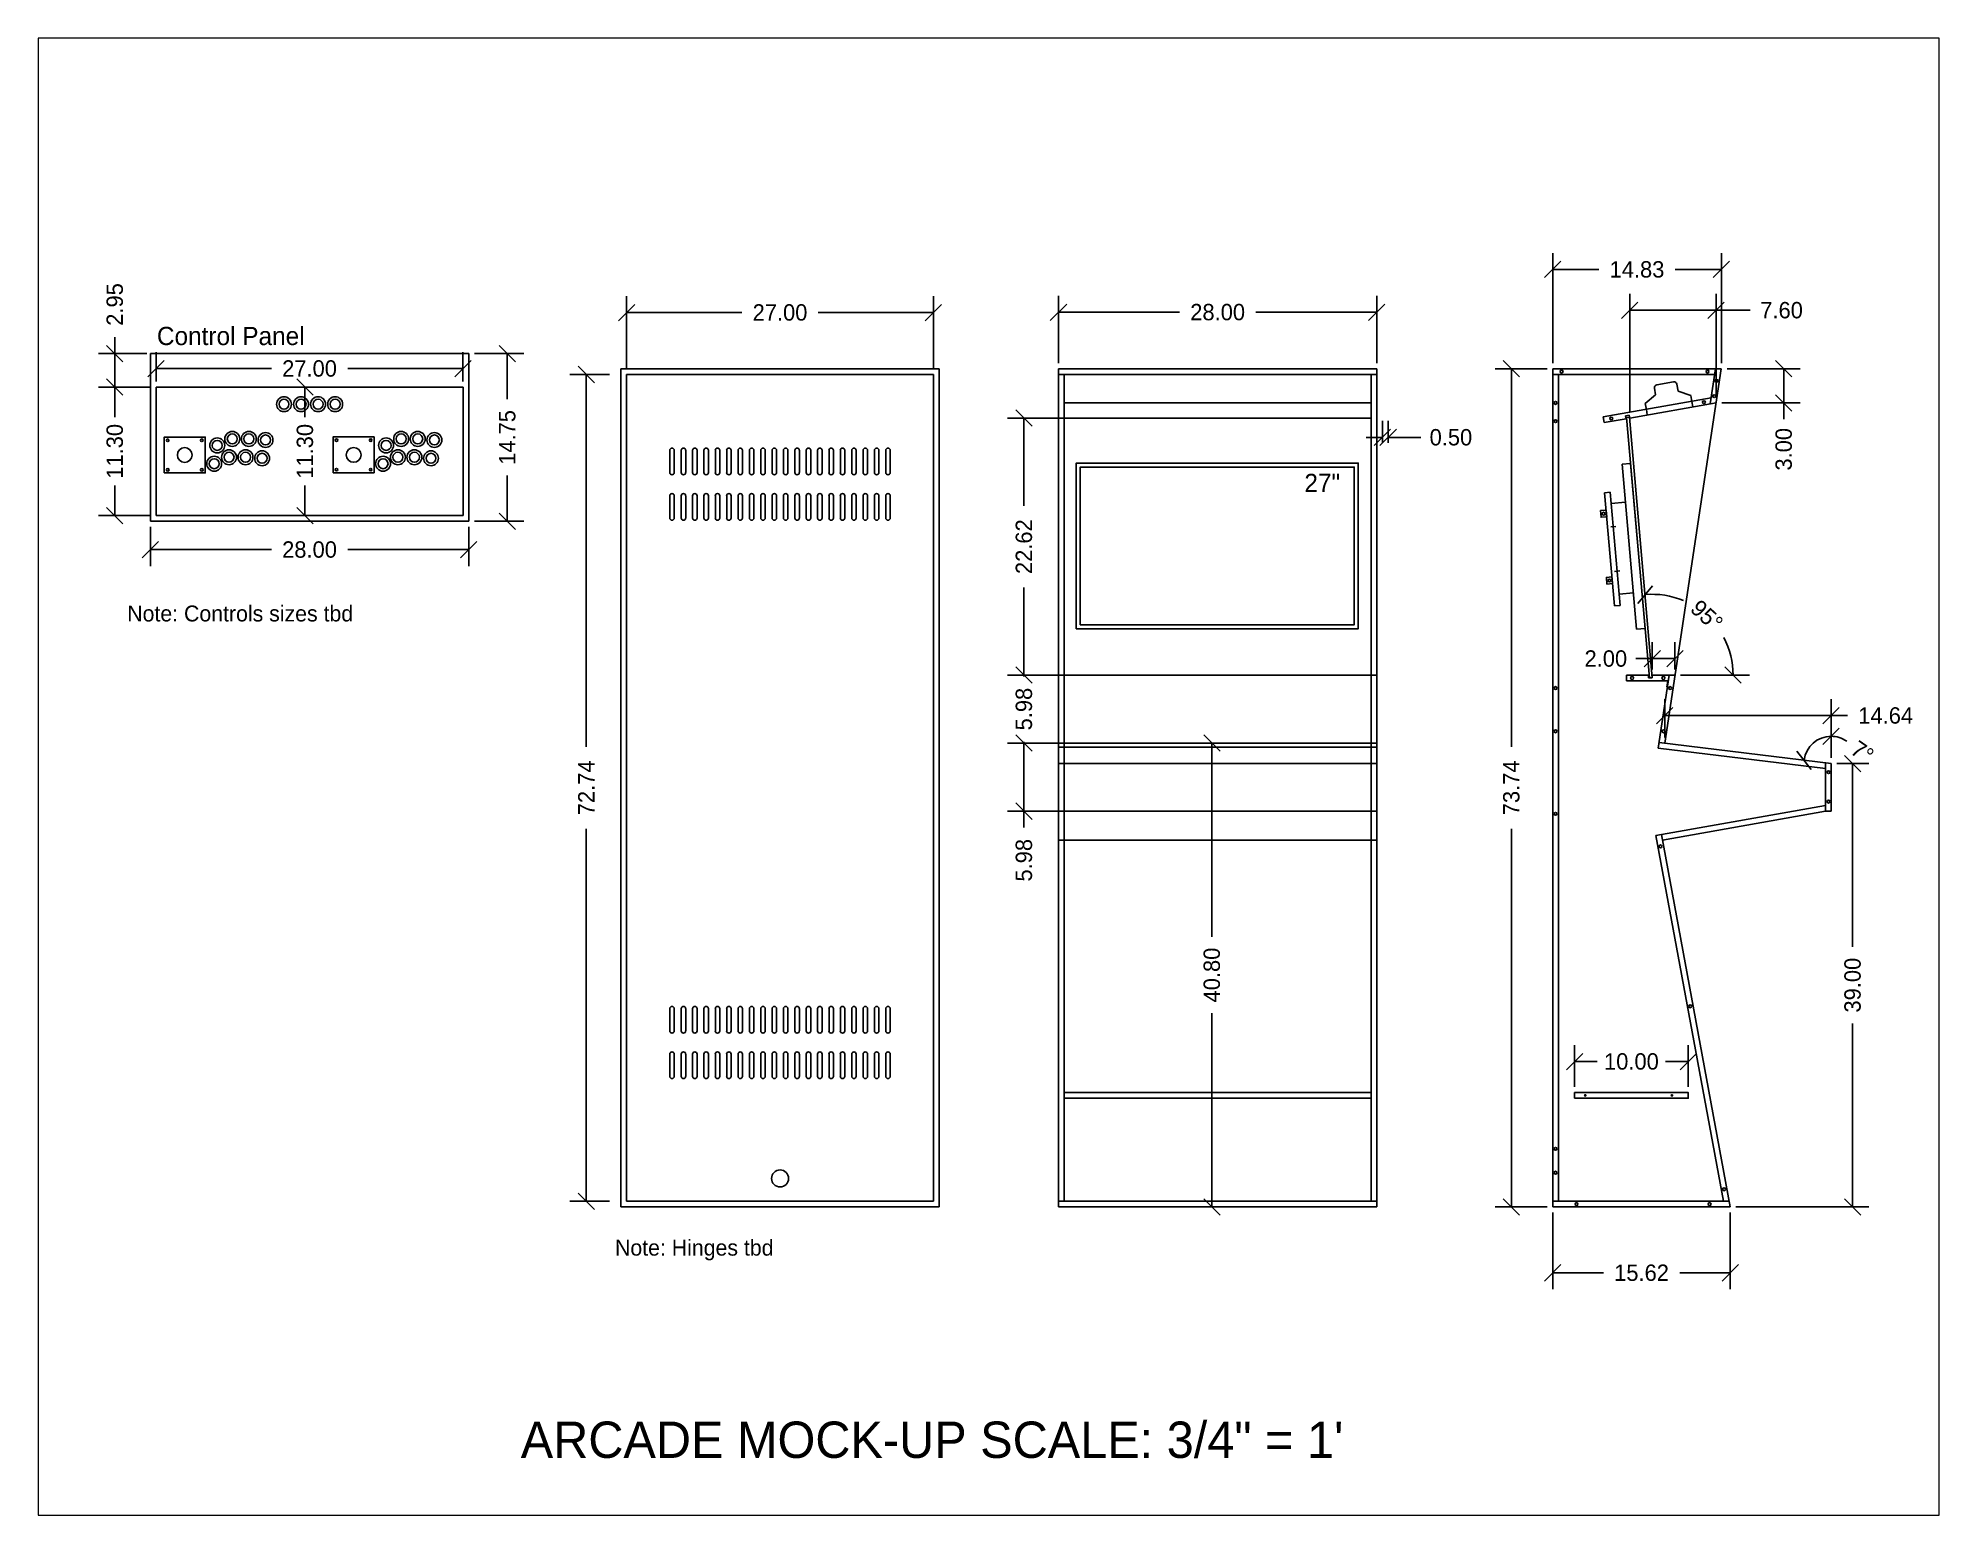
# Paper-space layout 'Arcade-Mockup' of a CAD drawing. Header units: inches. Extents: x 0 to 10.5, y -0.1 to 8.1.
# The model-space entities are those that its viewports show. They can reach past a viewport. Long polylines and large blocks are cut down to what shows.
import ezdxf

# ---------------------------------------------------------------- set-up
doc = ezdxf.new("R2010")
doc.units = ezdxf.units.IN
doc.header["$MEASUREMENT"] = 0
doc.linetypes.add('PHANTOM2', pattern=[1.25, 0.625, -0.125, 0.125, -0.125, 0.125, -0.125])
for name, color, linetype in [('Acrylic', 5, 'Continuous'), ('Arcade', 3, 'Continuous'), ('Arcade_Inside', 8, 'Continuous'), ('Dim', 6, 'Continuous'), ('Hardware', 1, 'Continuous'), ('TV', 4, 'Continuous')]:
    doc.layers.add(name, color=color, linetype=linetype)
doc.layers.add('Plot', color=7, linetype='Continuous', plot=False)
doc.dimstyles.get("Standard").update_dxf_attribs({"dimscale": 8, "dimtxt": 0.18, "dimasz": 0.18, "dimexe": 0.18, "dimexo": 0.0625, "dimgap": 0.09, "dimtad": 0, "dimzin": 0, "dimdsep": 46, "dimtxsty": 'Standard', "dimblk": 'OBLIQUE', "dimcen": 0.09, "dimadec": 0, "dimazin": 0, "dimtfac": 1, "dimtofl": 0, "dimtmove": 0, "dimatfit": 3, "dimldrblk": 'OBLIQUE', "dimfxl": 1, "dimfrac": 2, "dimtolj": 1, "dimtzin": 0, "dimarcsym": 0})

# ---------------------------------------------------------------- blocks, each defined once
blk = doc.blocks.new('Screw')
blk.add_circle((0, 0), 0.125)
blk = doc.blocks.new('_Oblique')
at = {"color": 0, "linetype": 'ByBlock', "lineweight": -2}
blk.add_line((-0.5, -0.5), (0.5, 0.5), dxfattribs=at)
blk = doc.blocks.new('*D6')
at = {"layer": 'Defpoints', "color": 0, "transparency": 16777216}
for p in [(-98.26, -16.29, 0), (-107.14, -55.3, 0), (-96.37, -55.3)]:
    blk.add_point(p, dxfattribs=at)
at = {"layer": 'Dim', "color": 0, "lineweight": -2, "transparency": 16777216}
for p, q in [((-97.76, -16.29), (-94.93, -16.29)), ((-96.37, -16.29), (-96.37, -32.43)), ((-96.37, -55.3), (-96.37, -39.15)), ((-106.64, -55.3), (-94.93, -55.3))]:
    blk.add_line(p, q, dxfattribs=at)
at = {"layer": 'Dim', "color": 0, "lineweight": -2, "transparency": 16777216, "xscale": 1.44, "yscale": 1.44, "zscale": 1.44}
for p, rotation in [((-96.37, -16.29), 90), ((-96.37, -55.3), 270)]:
    blk.add_blockref('_Oblique', p, dxfattribs=dict(at, rotation=rotation))
at = {"layer": 'Dim', "color": 0, "transparency": 16777216, "insert": (-96.37, -35.79), "char_height": 1.44, "attachment_point": 5, "rotation": 90}
blk.add_mtext('\\A1;39.00', dxfattribs=at)
blk = doc.blocks.new('*D7')
at = {"layer": 'Defpoints', "color": 0, "transparency": 16777216}
for p in [(-122.75, 18.44, 0), (-126.39, -55.3), (-122.75, -55.3, 0)]:
    blk.add_point(p, dxfattribs=at)
at = {"layer": 'Dim', "color": 0, "lineweight": -2, "transparency": 16777216}
for p, q in [((-123.25, 18.44), (-127.83, 18.44)), ((-126.39, 18.44), (-126.39, -14.83)), ((-126.39, -55.3), (-126.39, -22.03)), ((-123.25, -55.3), (-127.83, -55.3))]:
    blk.add_line(p, q, dxfattribs=at)
at = {"layer": 'Dim', "color": 0, "lineweight": -2, "transparency": 16777216, "xscale": 1.44, "yscale": 1.44, "zscale": 1.44}
for p, rotation in [((-126.39, 18.44), 90), ((-126.39, -55.3), 270)]:
    blk.add_blockref('_Oblique', p, dxfattribs=dict(at, rotation=rotation))
at = {"layer": 'Dim', "color": 0, "transparency": 16777216, "insert": (-126.39, -18.43), "char_height": 1.44, "attachment_point": 5, "rotation": 90}
blk.add_mtext('\\A1;73.74', dxfattribs=at)
blk = doc.blocks.new('*D8')
at = {"layer": 'Defpoints', "color": 0, "transparency": 16777216}
for p in [(-107.92, 18.44, 0), (-108.38, 15.44, 0), (-102.43, 15.44)]:
    blk.add_point(p, dxfattribs=at)
at = {"layer": 'Dim', "color": 0, "lineweight": -2, "transparency": 16777216}
for p, q in [((-107.42, 18.44), (-100.99, 18.44)), ((-102.43, 18.44), (-102.43, 15.44)), ((-107.88, 15.44), (-100.99, 15.44)), ((-102.43, 15.44), (-102.43, 14))]:
    blk.add_line(p, q, dxfattribs=at)
at = {"layer": 'Dim', "color": 0, "lineweight": -2, "transparency": 16777216, "xscale": 1.44, "yscale": 1.44, "zscale": 1.44}
for p, rotation in [((-102.43, 18.44), 90), ((-102.43, 15.44), 270)]:
    blk.add_blockref('_Oblique', p, dxfattribs=dict(at, rotation=rotation))
at = {"layer": 'Dim', "color": 0, "transparency": 16777216, "insert": (-102.43, 11.36), "char_height": 1.44, "attachment_point": 5, "rotation": 90}
blk.add_mtext('\\A1;3.00', dxfattribs=at)
blk = doc.blocks.new('*D9')
at = {"layer": 'Defpoints', "color": 0, "transparency": 16777216}
for p in [(-98.26, -12.07), (-112.9, -14.49, 0), (-98.26, -16.29, 0)]:
    blk.add_point(p, dxfattribs=at)
at = {"layer": 'Dim', "color": 0, "lineweight": -2, "transparency": 16777216}
for p, q in [((-112.9, -13.99), (-112.9, -10.63)), ((-98.26, -15.79), (-98.26, -10.63)), ((-112.9, -12.07), (-98.26, -12.07)), ((-98.26, -12.07), (-96.82, -12.07))]:
    blk.add_line(p, q, dxfattribs=at)
at = {"layer": 'Dim', "color": 0, "lineweight": -2, "transparency": 16777216, "xscale": 1.44, "yscale": 1.44, "zscale": 1.44, "rotation": 180}
blk.add_blockref('_Oblique', (-112.9, -12.07), dxfattribs=at)
at = {"layer": 'Dim', "color": 0, "lineweight": -2, "transparency": 16777216, "xscale": 1.44, "yscale": 1.44, "zscale": 1.44}
blk.add_blockref('_Oblique', (-98.26, -12.07), dxfattribs=at)
at = {"layer": 'Dim', "color": 0, "transparency": 16777216, "insert": (-93.46, -12.07), "char_height": 1.44, "attachment_point": 5}
blk.add_mtext('\\A1;14.64', dxfattribs=at)
blk = doc.blocks.new('*D10')
at = {"layer": 'Defpoints', "color": 0, "transparency": 16777216}
for p in [(-138.23, 23.42), (-166.23, 18.44, 0), (-138.23, 18.44, 0)]:
    blk.add_point(p, dxfattribs=at)
at = {"layer": 'Dim', "color": 0, "lineweight": -2, "transparency": 16777216}
for p, q in [((-166.23, 18.94), (-166.23, 24.86)), ((-166.23, 23.42), (-155.59, 23.42)), ((-138.23, 23.42), (-148.87, 23.42)), ((-138.23, 18.94), (-138.23, 24.86))]:
    blk.add_line(p, q, dxfattribs=at)
at = {"layer": 'Dim', "color": 0, "lineweight": -2, "transparency": 16777216, "xscale": 1.44, "yscale": 1.44, "zscale": 1.44, "rotation": 180}
blk.add_blockref('_Oblique', (-166.23, 23.42), dxfattribs=at)
at = {"layer": 'Dim', "color": 0, "lineweight": -2, "transparency": 16777216, "xscale": 1.44, "yscale": 1.44, "zscale": 1.44}
blk.add_blockref('_Oblique', (-138.23, 23.42), dxfattribs=at)
at = {"layer": 'Dim', "color": 0, "transparency": 16777216, "insert": (-152.23, 23.42), "char_height": 1.44, "attachment_point": 5}
blk.add_mtext('\\A1;28.00', dxfattribs=at)
blk = doc.blocks.new('*D11')
at = {"layer": 'Defpoints', "color": 0, "transparency": 16777216}
for p in [(-161.91, 14.1), (-169.27, -8.51), (-163.65, -8.51, 0)]:
    blk.add_point(p, dxfattribs=at)
at = {"layer": 'Dim', "color": 0, "lineweight": -2, "transparency": 16777216}
for p, q in [((-162.41, 14.1), (-170.71, 14.1)), ((-169.27, 14.1), (-169.27, 6.39)), ((-169.27, -8.51), (-169.27, -0.81)), ((-164.15, -8.51), (-170.71, -8.51))]:
    blk.add_line(p, q, dxfattribs=at)
at = {"layer": 'Dim', "color": 0, "lineweight": -2, "transparency": 16777216, "xscale": 1.44, "yscale": 1.44, "zscale": 1.44}
for p, rotation in [((-169.27, 14.1), 90), ((-169.27, -8.51), 270)]:
    blk.add_blockref('_Oblique', p, dxfattribs=dict(at, rotation=rotation))
at = {"layer": 'Dim', "color": 0, "transparency": 16777216, "insert": (-169.27, 2.79), "char_height": 1.44, "attachment_point": 5, "rotation": 90}
blk.add_mtext('\\A1;22.62', dxfattribs=at)
blk = doc.blocks.new('*D12')
at = {"layer": 'Defpoints', "color": 0, "transparency": 16777216}
for p in [(-164.27, -8.51), (-169.27, -14.49), (-164.27, -14.49, 0)]:
    blk.add_point(p, dxfattribs=at)
at = {"layer": 'Dim', "color": 0, "lineweight": -2, "transparency": 16777216}
for p, q in [((-164.77, -8.51), (-170.71, -8.51)), ((-169.27, -8.51), (-169.27, -8.62)), ((-164.77, -14.49), (-170.71, -14.49)), ((-169.27, -14.49), (-169.27, -14.38))]:
    blk.add_line(p, q, dxfattribs=at)
at = {"layer": 'Dim', "color": 0, "lineweight": -2, "transparency": 16777216, "xscale": 1.44, "yscale": 1.44, "zscale": 1.44}
for p, rotation in [((-169.27, -8.51), 90), ((-169.27, -14.49), 270)]:
    blk.add_blockref('_Oblique', p, dxfattribs=dict(at, rotation=rotation))
at = {"layer": 'Dim', "color": 0, "transparency": 16777216, "insert": (-169.27, -11.5), "char_height": 1.44, "attachment_point": 5, "rotation": 90}
blk.add_mtext('\\A1;5.98', dxfattribs=at)
blk = doc.blocks.new('*D13')
at = {"layer": 'Defpoints', "color": 0, "transparency": 16777216}
for p in [(-164.27, -14.49, 0), (-169.27, -20.48), (-164.27, -20.48, 0)]:
    blk.add_point(p, dxfattribs=at)
at = {"layer": 'Dim', "color": 0, "lineweight": -2, "transparency": 16777216}
for p, q in [((-164.77, -14.49), (-170.71, -14.49)), ((-169.27, -14.49), (-169.27, -20.48)), ((-164.77, -20.48), (-170.71, -20.48)), ((-169.27, -20.48), (-169.27, -21.92))]:
    blk.add_line(p, q, dxfattribs=at)
at = {"layer": 'Dim', "color": 0, "lineweight": -2, "transparency": 16777216, "xscale": 1.44, "yscale": 1.44, "zscale": 1.44}
for p, rotation in [((-169.27, -14.49), 90), ((-169.27, -20.48), 270)]:
    blk.add_blockref('_Oblique', p, dxfattribs=dict(at, rotation=rotation))
at = {"layer": 'Dim', "color": 0, "transparency": 16777216, "insert": (-169.27, -24.8), "char_height": 1.44, "attachment_point": 5, "rotation": 90}
blk.add_mtext('\\A1;5.98', dxfattribs=at)
blk = doc.blocks.new('*D14')
at = {"layer": 'Defpoints', "color": 0, "transparency": 16777216}
for p in [(-152.74, -14.49), (-152.12, -14.49, 0), (-152.12, -55.3, 0)]:
    blk.add_point(p, dxfattribs=at)
at = {"layer": 'Dim', "color": 0, "lineweight": -2, "transparency": 16777216}
for p, q in [((-152.62, -14.49), (-154.18, -14.49)), ((-152.74, -14.49), (-152.74, -31.54)), ((-152.74, -55.3), (-152.74, -38.26)), ((-152.62, -55.3), (-154.18, -55.3))]:
    blk.add_line(p, q, dxfattribs=at)
at = {"layer": 'Dim', "color": 0, "lineweight": -2, "transparency": 16777216, "xscale": 1.44, "yscale": 1.44, "zscale": 1.44}
for p, rotation in [((-152.74, -14.49), 90), ((-152.74, -55.3), 270)]:
    blk.add_blockref('_Oblique', p, dxfattribs=dict(at, rotation=rotation))
at = {"layer": 'Dim', "color": 0, "transparency": 16777216, "insert": (-152.74, -34.9), "char_height": 1.44, "attachment_point": 5, "rotation": 90}
blk.add_mtext('\\A1;40.80', dxfattribs=at)
blk = doc.blocks.new('*D15')
at = {"layer": 'Defpoints', "color": 0, "transparency": 16777216}
for p in [(-115.98, 23.59), (-108.38, 15.44, 0), (-115.98, 14.1, 0)]:
    blk.add_point(p, dxfattribs=at)
at = {"layer": 'Dim', "color": 0, "lineweight": -2, "transparency": 16777216}
for p, q in [((-115.98, 14.6), (-115.98, 25.03)), ((-115.98, 23.59), (-108.38, 23.59)), ((-108.38, 15.94), (-108.38, 25.03)), ((-108.38, 23.59), (-105.38, 23.59))]:
    blk.add_line(p, q, dxfattribs=at)
at = {"layer": 'Dim', "color": 0, "lineweight": -2, "transparency": 16777216, "xscale": 1.44, "yscale": 1.44, "zscale": 1.44, "rotation": 180}
blk.add_blockref('_Oblique', (-115.98, 23.59), dxfattribs=at)
at = {"layer": 'Dim', "color": 0, "lineweight": -2, "transparency": 16777216, "xscale": 1.44, "yscale": 1.44, "zscale": 1.44}
blk.add_blockref('_Oblique', (-108.38, 23.59), dxfattribs=at)
at = {"layer": 'Dim', "color": 0, "transparency": 16777216, "insert": (-102.62, 23.59), "char_height": 1.44, "attachment_point": 5}
blk.add_mtext('\\A1;7.60', dxfattribs=at)
blk = doc.blocks.new('*D16')
at = {"layer": 'Defpoints', "color": 0, "transparency": 16777216}
for p in [(-122.75, -55.3, 0), (-107.14, -55.3, 0), (-107.14, -61.1)]:
    blk.add_point(p, dxfattribs=at)
at = {"layer": 'Dim', "color": 0, "lineweight": -2, "transparency": 16777216}
for p, q in [((-122.75, -55.8), (-122.75, -62.54)), ((-107.14, -55.8), (-107.14, -62.54)), ((-122.75, -61.1), (-118.3, -61.1)), ((-107.14, -61.1), (-111.58, -61.1))]:
    blk.add_line(p, q, dxfattribs=at)
at = {"layer": 'Dim', "color": 0, "lineweight": -2, "transparency": 16777216, "xscale": 1.44, "yscale": 1.44, "zscale": 1.44, "rotation": 180}
blk.add_blockref('_Oblique', (-122.75, -61.1), dxfattribs=at)
at = {"layer": 'Dim', "color": 0, "lineweight": -2, "transparency": 16777216, "xscale": 1.44, "yscale": 1.44, "zscale": 1.44}
blk.add_blockref('_Oblique', (-107.14, -61.1), dxfattribs=at)
at = {"layer": 'Dim', "color": 0, "transparency": 16777216, "insert": (-114.94, -61.1), "char_height": 1.44, "attachment_point": 5}
blk.add_mtext('\\A1;15.62', dxfattribs=at)
blk = doc.blocks.new('*D17')
at = {"layer": 'Defpoints', "color": 0, "transparency": 16777216}
for p in [(-107.92, 27.18), (-122.75, 18.44, 0), (-107.92, 18.44, 0)]:
    blk.add_point(p, dxfattribs=at)
at = {"layer": 'Dim', "color": 0, "lineweight": -2, "transparency": 16777216}
for p, q in [((-122.75, 18.94), (-122.75, 28.62)), ((-107.92, 18.94), (-107.92, 28.62)), ((-122.75, 27.18), (-118.7, 27.18)), ((-107.92, 27.18), (-111.98, 27.18))]:
    blk.add_line(p, q, dxfattribs=at)
at = {"layer": 'Dim', "color": 0, "lineweight": -2, "transparency": 16777216, "xscale": 1.44, "yscale": 1.44, "zscale": 1.44, "rotation": 180}
blk.add_blockref('_Oblique', (-122.75, 27.18), dxfattribs=at)
at = {"layer": 'Dim', "color": 0, "lineweight": -2, "transparency": 16777216, "xscale": 1.44, "yscale": 1.44, "zscale": 1.44}
blk.add_blockref('_Oblique', (-107.92, 27.18), dxfattribs=at)
at = {"layer": 'Dim', "color": 0, "transparency": 16777216, "insert": (-115.34, 27.18), "char_height": 1.44, "attachment_point": 5}
blk.add_mtext('\\A1;14.83', dxfattribs=at)
blk = doc.blocks.new('*D19')
at = {"layer": 'Defpoints', "color": 0, "transparency": 16777216}
for p in [(-114, -7.06), (-114, -8.51, 0), (-112, -8.51, 0)]:
    blk.add_point(p, dxfattribs=at)
at = {"layer": 'Dim', "color": 0, "lineweight": -2, "transparency": 16777216}
for p, q in [((-114, -8.01), (-114, -5.62)), ((-112, -8.01), (-112, -5.62)), ((-114, -7.06), (-115.44, -7.06)), ((-112, -7.06), (-114, -7.06))]:
    blk.add_line(p, q, dxfattribs=at)
at = {"layer": 'Dim', "color": 0, "lineweight": -2, "transparency": 16777216, "xscale": 1.44, "yscale": 1.44, "zscale": 1.44, "rotation": 180}
blk.add_blockref('_Oblique', (-114, -7.06), dxfattribs=at)
at = {"layer": 'Dim', "color": 0, "lineweight": -2, "transparency": 16777216, "xscale": 1.44, "yscale": 1.44, "zscale": 1.44}
blk.add_blockref('_Oblique', (-112, -7.06), dxfattribs=at)
at = {"layer": 'Dim', "color": 0, "transparency": 16777216, "insert": (-118.08, -7.06), "char_height": 1.44, "attachment_point": 5}
blk.add_mtext('\\A1;2.00', dxfattribs=at)
blk = doc.blocks.new('*D20')
at = {"layer": 'Defpoints', "color": 0, "transparency": 16777216}
for p in [(-115.98, 14.1, 0), (-107.95, -4.78), (-114, -8.51, 0), (-114, -8.51, 0), (-112, -8.51, 0)]:
    blk.add_point(p, dxfattribs=at)
at = {"layer": 'Dim', "color": 0, "lineweight": -2, "transparency": 16777216}
blk.add_line((-111.5, -8.51), (-105.45, -8.51), dxfattribs=at)
for start, end in [(67.2283, 94.9992), (0, 27.7709)]:
    blk.add_arc((-114, -8.51), 7.11, start, end, dxfattribs=at)
at = {"layer": 'Dim', "color": 0, "lineweight": -2, "transparency": 16777216, "xscale": 1.44, "yscale": 1.44, "zscale": 1.44}
for p, rotation in [((-114.62, -1.43), 184.9991646032528), ((-106.89, -8.51), 270)]:
    blk.add_blockref('_Oblique', p, dxfattribs=dict(at, rotation=rotation))
at = {"layer": 'Dim', "color": 0, "transparency": 16777216, "insert": (-109.2, -3.27), "char_height": 1.44, "attachment_point": 5, "rotation": 317.4996}
blk.add_mtext('\\A1;95°', dxfattribs=at)
blk = doc.blocks.new('*D21')
at = {"layer": 'Defpoints', "color": 0, "transparency": 16777216}
for p in [(-112.9, -14.49, 0), (-100.24, -14.92), (-98.26, -16.29, 0), (-98.26, -16.29, 0), (-98.26, -20.48, 0)]:
    blk.add_point(p, dxfattribs=at)
at = {"layer": 'Dim', "color": 0, "transparency": 16777216}
blk.add_line((-98.26, -15.79), (-98.26, -12.45), dxfattribs=at)
for start, end in [(89.9968, 173), (55.1491, 89.9968)]:
    blk.add_arc((-98.26, -16.29), 2.4, start, end, dxfattribs=at)
at = {"layer": 'Dim', "color": 0, "transparency": 16777216, "xscale": 1.44, "yscale": 1.44, "zscale": 1.44}
for p, rotation in [((-98.26, -13.89), 359.9967617479516), ((-100.65, -16), 262.9999999999999)]:
    blk.add_blockref('_Oblique', p, dxfattribs=dict(at, rotation=rotation))
at = {"layer": 'Dim', "color": 0, "transparency": 16777216, "insert": (-95.51, -15.28), "char_height": 1.44, "attachment_point": 5, "rotation": 325.1491}
blk.add_mtext('\\A1;7%%D', dxfattribs=at)
blk = doc.blocks.new('*D22')
at = {"layer": 'Defpoints', "color": 0, "transparency": 16777216}
for p in [(-137.23, 12.41), (-137.73, 11.44, 0), (-137.23, 11.44, 0)]:
    blk.add_point(p, dxfattribs=at)
at = {"layer": 'Dim', "color": 0, "lineweight": -2, "transparency": 16777216}
for p, q in [((-137.73, 11.94), (-137.73, 13.85)), ((-137.23, 11.94), (-137.23, 13.85)), ((-137.73, 12.41), (-139.17, 12.41)), ((-137.23, 12.41), (-134.35, 12.41))]:
    blk.add_line(p, q, dxfattribs=at)
at = {"layer": 'Dim', "color": 0, "lineweight": -2, "transparency": 16777216, "xscale": 1.44, "yscale": 1.44, "zscale": 1.44}
blk.add_blockref('_Oblique', (-137.73, 12.41), dxfattribs=at)
at = {"layer": 'Dim', "color": 0, "lineweight": -2, "transparency": 16777216, "xscale": 1.44, "yscale": 1.44, "zscale": 1.44, "rotation": 180}
blk.add_blockref('_Oblique', (-137.23, 12.41), dxfattribs=at)
at = {"layer": 'Dim', "color": 0, "transparency": 16777216, "insert": (-131.71, 12.41), "char_height": 1.44, "attachment_point": 5}
blk.add_mtext('\\A1;0.50', dxfattribs=at)
blk = doc.blocks.new('*D23')
at = {"layer": 'Defpoints', "color": 0, "transparency": 16777216}
for p in [(-249.25, 16.83), (-245.62, 16.83), (-245.62, 5.53)]:
    blk.add_point(p, dxfattribs=at)
at = {"layer": 'Dim', "color": 0, "lineweight": -2, "transparency": 16777216}
for p, q in [((-246.12, 16.83), (-250.69, 16.83)), ((-249.25, 16.83), (-249.25, 14.18)), ((-249.25, 5.53), (-249.25, 8.18)), ((-246.12, 5.53), (-250.69, 5.53))]:
    blk.add_line(p, q, dxfattribs=at)
at = {"layer": 'Dim', "color": 0, "lineweight": -2, "transparency": 16777216, "xscale": 1.44, "yscale": 1.44, "zscale": 1.44}
for p, rotation in [((-249.25, 16.83), 90), ((-249.25, 5.53), 270)]:
    blk.add_blockref('_Oblique', p, dxfattribs=dict(at, rotation=rotation))
at = {"layer": 'Dim', "color": 0, "transparency": 16777216, "insert": (-249.25, 11.18), "char_height": 1.44, "attachment_point": 5, "rotation": 90}
blk.add_mtext('\\A1;11.30', dxfattribs=at)
blk = doc.blocks.new('*D24')
at = {"layer": 'Defpoints', "color": 0, "transparency": 16777216}
for p in [(-249.25, 19.78), (-245.93, 19.78), (-245.62, 16.83)]:
    blk.add_point(p, dxfattribs=at)
at = {"layer": 'Dim', "color": 0, "lineweight": -2, "transparency": 16777216}
for p, q in [((-249.25, 19.78), (-249.25, 21.22)), ((-246.43, 19.78), (-250.69, 19.78)), ((-249.25, 16.83), (-249.25, 19.78)), ((-246.12, 16.83), (-250.69, 16.83))]:
    blk.add_line(p, q, dxfattribs=at)
at = {"layer": 'Dim', "color": 0, "lineweight": -2, "transparency": 16777216, "xscale": 1.44, "yscale": 1.44, "zscale": 1.44}
for p, rotation in [((-249.25, 19.78), 90), ((-249.25, 16.83), 270)]:
    blk.add_blockref('_Oblique', p, dxfattribs=dict(at, rotation=rotation))
at = {"layer": 'Dim', "color": 0, "transparency": 16777216, "insert": (-249.25, 24.1), "char_height": 1.44, "attachment_point": 5, "rotation": 90}
blk.add_mtext('\\A1;2.95', dxfattribs=at)
blk = doc.blocks.new('*D25')
at = {"layer": 'Defpoints', "color": 0, "transparency": 16777216}
for p in [(-218.12, 19.78), (-214.72, 19.78), (-218.12, 5.03)]:
    blk.add_point(p, dxfattribs=at)
at = {"layer": 'Dim', "color": 0, "lineweight": -2, "transparency": 16777216}
for p, q in [((-217.62, 19.78), (-213.28, 19.78)), ((-214.72, 19.78), (-214.72, 15.76)), ((-214.72, 5.03), (-214.72, 9.04)), ((-217.62, 5.03), (-213.28, 5.03))]:
    blk.add_line(p, q, dxfattribs=at)
at = {"layer": 'Dim', "color": 0, "lineweight": -2, "transparency": 16777216, "xscale": 1.44, "yscale": 1.44, "zscale": 1.44}
for p, rotation in [((-214.72, 19.78), 90), ((-214.72, 5.03), 270)]:
    blk.add_blockref('_Oblique', p, dxfattribs=dict(at, rotation=rotation))
at = {"layer": 'Dim', "color": 0, "transparency": 16777216, "insert": (-214.72, 12.4), "char_height": 1.44, "attachment_point": 5, "rotation": 90}
blk.add_mtext('\\A1;14.75', dxfattribs=at)
blk = doc.blocks.new('IkeaThings')
blk.add_circle((0, 0), 0.0625)
blk = doc.blocks.new('*D28')
at = {"layer": 'Defpoints', "color": 0, "transparency": 16777216}
for p in [(-246.12, 5.03, 0), (-218.12, 5.03), (-218.12, 2.53)]:
    blk.add_point(p, dxfattribs=at)
at = {"layer": 'Dim', "color": 0, "lineweight": -2, "transparency": 16777216}
for p, q in [((-246.12, 4.53), (-246.12, 1.09)), ((-218.12, 4.53), (-218.12, 1.09)), ((-246.12, 2.53), (-235.48, 2.53)), ((-218.12, 2.53), (-228.76, 2.53))]:
    blk.add_line(p, q, dxfattribs=at)
at = {"layer": 'Dim', "color": 0, "lineweight": -2, "transparency": 16777216, "xscale": 1.44, "yscale": 1.44, "zscale": 1.44, "rotation": 180}
blk.add_blockref('_Oblique', (-246.12, 2.53), dxfattribs=at)
at = {"layer": 'Dim', "color": 0, "lineweight": -2, "transparency": 16777216, "xscale": 1.44, "yscale": 1.44, "zscale": 1.44}
blk.add_blockref('_Oblique', (-218.12, 2.53), dxfattribs=at)
at = {"layer": 'Dim', "color": 0, "transparency": 16777216, "insert": (-232.12, 2.53), "char_height": 1.44, "attachment_point": 5}
blk.add_mtext('\\A1;28.00', dxfattribs=at)
blk = doc.blocks.new('*D29')
at = {"layer": 'Defpoints', "color": 0, "transparency": 16777216}
for p in [(-110.83, -42.51), (-120.83, -45.24), (-110.83, -45.24)]:
    blk.add_point(p, dxfattribs=at)
at = {"layer": 'Dim', "color": 0, "lineweight": -2, "transparency": 16777216}
for p, q in [((-120.83, -44.74), (-120.83, -41.07)), ((-110.83, -44.74), (-110.83, -41.07)), ((-120.83, -42.51), (-118.83, -42.51)), ((-110.83, -42.51), (-112.83, -42.51))]:
    blk.add_line(p, q, dxfattribs=at)
at = {"layer": 'Dim', "color": 0, "lineweight": -2, "transparency": 16777216, "xscale": 1.44, "yscale": 1.44, "zscale": 1.44, "rotation": 180}
blk.add_blockref('_Oblique', (-120.83, -42.51), dxfattribs=at)
at = {"layer": 'Dim', "color": 0, "lineweight": -2, "transparency": 16777216, "xscale": 1.44, "yscale": 1.44, "zscale": 1.44}
blk.add_blockref('_Oblique', (-110.83, -42.51), dxfattribs=at)
at = {"layer": 'Dim', "color": 0, "transparency": 16777216, "insert": (-115.83, -42.51), "char_height": 1.44, "attachment_point": 5}
blk.add_mtext('\\A1;10.00', dxfattribs=at)
blk = doc.blocks.new('*D35')
at = {"layer": 'Defpoints', "color": 0, "transparency": 16777216}
for p in [(-177.23, 23.39), (-204.23, 17.94, 0), (-177.23, 17.94, 0)]:
    blk.add_point(p, dxfattribs=at)
at = {"layer": 'Dim', "color": 0, "lineweight": -2, "transparency": 16777216}
for p, q in [((-204.23, 18.44), (-204.23, 24.83)), ((-177.23, 18.44), (-177.23, 24.83)), ((-204.23, 23.39), (-194.09, 23.39)), ((-177.23, 23.39), (-187.37, 23.39))]:
    blk.add_line(p, q, dxfattribs=at)
at = {"layer": 'Dim', "color": 0, "lineweight": -2, "transparency": 16777216, "xscale": 1.44, "yscale": 1.44, "zscale": 1.44, "rotation": 180}
blk.add_blockref('_Oblique', (-204.23, 23.39), dxfattribs=at)
at = {"layer": 'Dim', "color": 0, "lineweight": -2, "transparency": 16777216, "xscale": 1.44, "yscale": 1.44, "zscale": 1.44}
blk.add_blockref('_Oblique', (-177.23, 23.39), dxfattribs=at)
at = {"layer": 'Dim', "color": 0, "transparency": 16777216, "insert": (-190.73, 23.39), "char_height": 1.44, "attachment_point": 5}
blk.add_mtext('\\A1;27.00', dxfattribs=at)
blk = doc.blocks.new('*D36')
at = {"layer": 'Defpoints', "color": 0, "transparency": 16777216}
for p in [(-207.77, 17.94), (-205.23, 17.94, 0), (-205.23, -54.8, 0)]:
    blk.add_point(p, dxfattribs=at)
at = {"layer": 'Dim', "color": 0, "lineweight": -2, "transparency": 16777216}
for p, q in [((-205.73, 17.94), (-209.21, 17.94)), ((-207.77, 17.94), (-207.77, -14.83)), ((-207.77, -54.8), (-207.77, -22.03)), ((-205.73, -54.8), (-209.21, -54.8))]:
    blk.add_line(p, q, dxfattribs=at)
at = {"layer": 'Dim', "color": 0, "lineweight": -2, "transparency": 16777216, "xscale": 1.44, "yscale": 1.44, "zscale": 1.44}
for p, rotation in [((-207.77, 17.94), 90), ((-207.77, -54.8), 270)]:
    blk.add_blockref('_Oblique', p, dxfattribs=dict(at, rotation=rotation))
at = {"layer": 'Dim', "color": 0, "transparency": 16777216, "insert": (-207.77, -18.43), "char_height": 1.44, "attachment_point": 5, "rotation": 90}
blk.add_mtext('\\A1;72.74', dxfattribs=at)
blk = doc.blocks.new('Vent')
for points in [[(-0.18, 0.2), (-0.18, 0.2), (-0.18, 2.16)], [(0.21, 2.16), (0.21, 0.2)]]:
    blk.add_lwpolyline(points)
for centre, start, end in [((0.01, 2.16), 0, 180), ((0.01, 0.2), 180, 0)]:
    blk.add_arc(centre, 0.197, start, end)
blk = doc.blocks.new('Buttons')
for radius in [0.656, 0.438]:
    blk.add_circle((0, 0), radius)
blk = doc.blocks.new('*D134')
at = {"layer": 'Defpoints', "color": 0, "transparency": 16777216}
for p in [(-232.12, 16.83), (-232.52, 5.53), (-232.12, 5.53)]:
    blk.add_point(p, dxfattribs=at)
at = {"layer": 'Dim', "color": 0, "lineweight": -2, "transparency": 16777216}
for p, q in [((-232.62, 16.83), (-233.96, 16.83)), ((-232.52, 16.83), (-232.52, 14.18)), ((-232.52, 5.53), (-232.52, 8.18)), ((-232.62, 5.53), (-233.96, 5.53))]:
    blk.add_line(p, q, dxfattribs=at)
at = {"layer": 'Dim', "color": 0, "lineweight": -2, "transparency": 16777216, "xscale": 1.44, "yscale": 1.44, "zscale": 1.44}
for p, rotation in [((-232.52, 16.83), 90), ((-232.52, 5.53), 270)]:
    blk.add_blockref('_Oblique', p, dxfattribs=dict(at, rotation=rotation))
at = {"layer": 'Dim', "color": 0, "transparency": 16777216, "insert": (-232.52, 11.18), "char_height": 1.44, "attachment_point": 5, "rotation": 90}
blk.add_mtext('\\A1;11.30', dxfattribs=at)
blk = doc.blocks.new('*D135')
at = {"layer": 'Defpoints', "color": 0, "transparency": 16777216}
for p in [(-218.62, 18.46), (-245.62, 16.83), (-218.62, 16.83)]:
    blk.add_point(p, dxfattribs=at)
at = {"layer": 'Dim', "color": 0, "lineweight": -2, "transparency": 16777216}
for p, q in [((-245.62, 17.33), (-245.62, 19.9)), ((-245.62, 18.46), (-235.48, 18.46)), ((-218.62, 18.46), (-228.76, 18.46)), ((-218.62, 17.33), (-218.62, 19.9))]:
    blk.add_line(p, q, dxfattribs=at)
at = {"layer": 'Dim', "color": 0, "lineweight": -2, "transparency": 16777216, "xscale": 1.44, "yscale": 1.44, "zscale": 1.44, "rotation": 180}
blk.add_blockref('_Oblique', (-245.62, 18.46), dxfattribs=at)
at = {"layer": 'Dim', "color": 0, "lineweight": -2, "transparency": 16777216, "xscale": 1.44, "yscale": 1.44, "zscale": 1.44}
blk.add_blockref('_Oblique', (-218.62, 18.46), dxfattribs=at)
at = {"layer": 'Dim', "color": 0, "transparency": 16777216, "insert": (-232.12, 18.46), "char_height": 1.44, "attachment_point": 5}
blk.add_mtext('\\A1;27.00', dxfattribs=at)

msp = doc.modelspace()

# ---------------------------------------------------------------- linework, layer by layer
at = {"layer": 'Acrylic'}
for p, q in [((-116.008, 14.176, 0), (-116.258, 14.154, 0)), ((-114.252, -8.764, 0), (-116.258, 14.154, 0)), ((-114.003, -8.742, 0), (-116.008, 14.176, 0)), ((-114.003, -8.742, 0), (-114.252, -8.764, 0))]:
    msp.add_line(p, q, dxfattribs=at)
at = {"layer": 'Arcade'}
for p, q in [((-246.116, 5.027, 0), (-246.116, 19.777, 0)), ((-246.116, 19.777), (-218.116, 19.777)), ((-218.116, 19.777, 0), (-246.116, 19.777, 0)), ((-218.116, 5.027, 0), (-218.116, 19.777, 0)), ((-204.726, 18.444, 0), (-204.726, -55.296, 0)), ((-204.726, 18.444, 0), (-176.726, 18.444, 0)), ((-176.726, -55.296, 0), (-176.726, 18.444, 0)), ((-138.228, 18.444, 0), (-166.228, 18.444, 0)), ((-166.228, 18.444, 0), (-166.228, -55.296, 0)), ((-138.228, -55.296, 0), (-138.228, 18.444, 0)), ((-107.922, 18.444, 0), (-122.754, 18.444, 0)), ((-122.754, 18.444, 0), (-122.754, -55.296, 0)), ((-112.904, -14.495, 0), (-107.922, 18.444, 0)), ((-245.616, 5.527, 0), (-245.616, 16.826, 0)), ((-245.616, 16.826), (-218.616, 16.826)), ((-218.616, 5.527, 0), (-218.616, 16.826, 0)), ((-204.226, 17.944, 0), (-204.226, -54.796, 0)), ((-204.226, 17.944, 0), (-177.226, 17.944, 0)), ((-177.226, -54.796, 0), (-177.226, 17.944, 0)), ((-138.728, 15.444, 0), (-165.728, 15.444, 0)), ((-165.728, 15.444, 0), (-165.728, -8.514, 0)), ((-138.728, -8.514, 0), (-138.728, 15.444, 0)), ((-246.116, 5.027), (-218.116, 5.027)), ((-245.616, 5.527), (-218.616, 5.527)), ((-165.935, -8.514, 0), (-138.228, -8.514, 0)), ((-98.264, -16.293, 0), (-113.401, -14.434, 0)), ((-98.264, -20.477, 0), (-98.264, -16.293)), ((-98.764, -20.494, 0), (-113.106, -23.023, 0)), ((-98.764, -20.494, 0), (-98.264, -20.477, 0)), ((-107.136, -55.296, 0), (-113.197, -22.531, 0)), ((-204.226, -54.796, 0), (-177.226, -54.796, 0)), ((-204.726, -55.296, 0), (-176.726, -55.296, 0)), ((-166.228, -55.296, 0), (-138.228, -55.296, 0)), ((-122.754, -55.296, 0), (-107.136, -55.296, 0))]:
    msp.add_line(p, q, dxfattribs=at)
for points in [[(-138.728, 14.103, 0), (-165.728, 14.103, 0)], [(-166.228, -14.495, 0), (-138.228, -14.495, 0)], [(-166.228, -14.855, 0), (-138.228, -14.855, 0)], [(-166.228, -23.023, 0), (-138.228, -23.023, 0)]]:
    msp.add_polyline3d(points, dxfattribs=at)
msp.add_polyline3d([(-138.228, -16.296, 0), (-166.228, -16.296, 0), (-166.228, -20.476, 0), (-138.228, -20.476, 0)], close=True, dxfattribs=at)
msp.add_circle((-190.726, -52.796, 0), 0.75, dxfattribs=at)
at = {"layer": 'Arcade_Inside'}
for p, q in [((-108.896, 15.352, 0), (-108.428, 18.444, 0)), ((-108.504, 17.944, 0), (-122.754, 17.944, 0)), ((-122.254, 17.944, 0), (-122.254, -54.796, 0)), ((-113.699, 16.15, 0), (-113.803, 16.739, 0)), ((-113.601, 17.029, 0), (-112.123, 17.289, 0)), ((-111.727, 16.483, 0), (-111.834, 17.087, 0)), ((-118.303, 14.201, 0), (-108.817, 15.874, 0)), ((-115.978, 14.103, 0), (-108.376, 15.444, 0)), ((-114.608, 15.385, 0), (-113.699, 16.15, 0)), ((-114.518, 14.868, 0), (-114.608, 15.385, 0)), ((-110.612, 16.077, 0), (-111.727, 16.483, 0)), ((-110.618, 16.079, 0), (-110.613, 16.08, 0)), ((-110.525, 15.572, 0), (-110.612, 16.077, 0)), ((-118.217, 13.712, 0), (-118.303, 14.201, 0)), ((-118.217, 13.712, 0), (-116.297, 14.051, 0)), ((-116.339, 14.293, 0), (-116.021, 14.349, 0)), ((-116.297, 14.051, 0), (-116.339, 14.293, 0)), ((-115.978, 14.103, 0), (-116.021, 14.349, 0)), ((-118.188, 7.536, 0), (-117.317, -2.426, 0)), ((-117.688, 7.58, 0), (-118.186, 7.536, 0)), ((-117.69, 7.579, 0), (-116.818, -2.383, 0)), ((-116.818, -2.383, 0), (-117.317, -2.426, 0)), ((-114.322, -8.514, 0), (-116.272, -8.514, 0)), ((-116.272, -8.514, 0), (-116.272, -9.014, 0)), ((-112.581, -9.014, 0), (-116.251, -9.014, 0)), ((-114.322, -8.514, 0), (-114.322, -8.764, 0)), ((-114.322, -8.764, 0), (-114, -8.764, 0)), ((-112, -8.514, 0), (-114, -8.514, 0)), ((-114, -8.764, 0), (-114, -8.514, 0)), ((-113.476, -14.929, 0), (-112.505, -8.514, 0)), ((-113.476, -14.929, 0), (-98.764, -16.735, 0)), ((-98.764, -20.494, 0), (-98.764, -16.231, 0)), ((-98.764, -19.986, 0), (-113.197, -22.531, 0)), ((-113.197, -22.531, 0), (-113.689, -22.622, 0)), ((-107.737, -54.796, 0), (-113.689, -22.622, 0)), ((-122.754, -54.796, 0), (-107.228, -54.796, 0))]:
    msp.add_line(p, q, dxfattribs=at)
at = {"layer": 'Arcade_Inside', "linetype": 'PHANTOM2'}
for p, q in [((-138.228, 17.944, 0), (-166.228, 17.944, 0)), ((-165.728, 17.944, 0), (-165.728, -54.796, 0)), ((-138.728, -54.796, 0), (-138.728, 17.944, 0)), ((-110.44, 15.08, 0), (-110.525, 15.572, 0)), ((-114.433, 14.376, 0), (-114.518, 14.868, 0)), ((-138.728, -45.238, 0), (-165.728, -45.238, 0)), ((-138.728, -45.738, 0), (-165.728, -45.738, 0)), ((-166.228, -54.796, 0), (-138.228, -54.796, 0))]:
    msp.add_line(p, q, dxfattribs=at)
at = {"layer": 'Arcade_Inside', "elevation": 0}
msp.add_lwpolyline([(-120.833, -45.738), (-110.833, -45.738), (-110.833, -45.238), (-120.833, -45.238)], close=True, dxfattribs=at)
at = {"layer": 'Arcade_Inside', "extrusion": (-3.12655e-06, 1.77315e-05, 1)}
for centre, start, end in [((-113.557, 16.783, 0.001), 100, 190), ((-112.08, 17.043, 0.001), 10, 100)]:
    msp.add_arc(centre, 0.25, start, end, dxfattribs=at)
at = {"layer": 'Hardware'}
for p, q in [((-117.205, 4.58, 0), (-117.647, 4.542, 0)), ((-116.861, 0.655, 0), (-117.304, 0.617, 0)), ((-112.631, -9.014, 0), (-112.711, -9.539, 0)), ((-112.711, -9.539, 0), (-112.661, -9.546, 0))]:
    msp.add_line(p, q, dxfattribs=at)
for points in [[(-244.897, 9.277), (-241.297, 9.277), (-241.297, 12.427), (-244.897, 12.427)], [(-230.041, 9.291), (-226.441, 9.291), (-226.441, 12.441), (-230.041, 12.441)]]:
    msp.add_lwpolyline(points, close=True, dxfattribs=at)
at = {"layer": 'Hardware', "elevation": 0}
for points in [[(-118.054, 6.006), (-118.003, 5.419), (-118.495, 5.376), (-118.547, 5.963)], [(-117.54, 0.13), (-117.489, -0.456), (-117.981, -0.5), (-118.032, 0.087)]]:
    msp.add_lwpolyline(points, close=True, dxfattribs=at)
at = {"layer": 'Hardware'}
for centre, radius in [((-244.597, 12.152), 0.115), ((-241.597, 12.152), 0.115), ((-229.741, 12.166), 0.115), ((-226.741, 12.166), 0.115), ((-243.097, 10.852), 0.65), ((-228.241, 10.866), 0.65), ((-244.597, 9.552), 0.115), ((-241.597, 9.552), 0.115), ((-229.741, 9.566), 0.115), ((-226.741, 9.566), 0.115)]:
    msp.add_circle(centre, radius, dxfattribs=at)
at = {"layer": 'TV'}
for p, q in [((-115.904, 10.113, 0), (-116.651, 10.048, 0)), ((-115.382, -4.464, 0), (-116.651, 10.048, 0)), ((-114.634, -4.398, 0), (-115.904, 10.113, 0)), ((-117.603, 6.583, 0), (-116.358, 6.692, 0)), ((-116.906, -1.386, 0), (-117.603, 6.583, 0)), ((-116.906, -1.386, 0), (-115.66, -1.277, 0)), ((-114.634, -4.398, 0), (-115.382, -4.464, 0))]:
    msp.add_line(p, q, dxfattribs=at)
at = {"layer": 'TV', "elevation": 0}
for points in [[(-164.669, -4.426), (-139.866, -4.426), (-139.866, 10.141), (-164.669, 10.141)], [(-164.319, -4.076), (-140.216, -4.076), (-140.216, 9.791), (-164.319, 9.791)]]:
    msp.add_lwpolyline(points, close=True, dxfattribs=at)

# ---------------------------------------------------------------- block references
at = {"layer": 'Arcade'}
for p in [(-200.238, 9.11, 0), (-199.238, 9.11, 0), (-198.238, 9.11, 0), (-197.238, 9.11, 0), (-196.238, 9.11, 0), (-195.238, 9.11, 0), (-194.238, 9.11, 0), (-193.238, 9.11, 0), (-192.238, 9.11, 0), (-191.238, 9.11, 0), (-190.238, 9.11, 0), (-189.238, 9.11, 0), (-188.238, 9.11, 0), (-187.238, 9.11, 0), (-186.238, 9.11, 0), (-185.238, 9.11, 0), (-184.238, 9.11, 0), (-183.238, 9.11, 0), (-182.238, 9.11, 0), (-181.238, 9.11, 0), (-200.238, 5.11, 0), (-199.238, 5.11, 0), (-198.238, 5.11, 0), (-197.238, 5.11, 0), (-196.238, 5.11, 0), (-195.238, 5.11, 0), (-194.238, 5.11, 0), (-193.238, 5.11, 0), (-192.238, 5.11, 0), (-191.238, 5.11, 0), (-190.238, 5.11, 0), (-189.238, 5.11, 0), (-188.238, 5.11, 0), (-187.238, 5.11, 0), (-186.238, 5.11, 0), (-185.238, 5.11, 0), (-184.238, 5.11, 0), (-183.238, 5.11, 0), (-182.238, 5.11, 0), (-181.238, 5.11, 0), (-200.238, -40.016, 0), (-199.238, -40.016, 0), (-198.238, -40.016, 0), (-197.238, -40.016, 0), (-196.238, -40.016, 0), (-195.238, -40.016, 0), (-194.238, -40.016, 0), (-193.238, -40.016, 0), (-192.238, -40.016, 0), (-191.238, -40.016, 0), (-190.238, -40.016, 0), (-189.238, -40.016, 0), (-188.238, -40.016, 0), (-187.238, -40.016, 0), (-186.238, -40.016, 0), (-185.238, -40.016, 0), (-184.238, -40.016, 0), (-183.238, -40.016, 0), (-182.238, -40.016, 0), (-181.238, -40.016, 0), (-200.238, -44.016, 0), (-199.238, -44.016, 0), (-198.238, -44.016, 0), (-197.238, -44.016, 0), (-196.238, -44.016, 0), (-195.238, -44.016, 0), (-194.238, -44.016, 0), (-193.238, -44.016, 0), (-192.238, -44.016, 0), (-191.238, -44.016, 0), (-190.238, -44.016, 0), (-189.238, -44.016, 0), (-188.238, -44.016, 0), (-187.238, -44.016, 0), (-186.238, -44.016, 0), (-185.238, -44.016, 0), (-184.238, -44.016, 0), (-183.238, -44.016, 0), (-182.238, -44.016, 0), (-181.238, -44.016, 0)]:
    msp.add_blockref('Vent', p, dxfattribs=at)
at = {"layer": 'Hardware'}
for name, p in [('Screw', (-121.967, 18.194, 0)), ('Screw', (-109.133, 18.194, 0)), ('Screw', (-108.335, 17.386, 0)), ('Buttons', (-234.366, 15.326)), ('Buttons', (-232.866, 15.326)), ('Buttons', (-231.366, 15.326)), ('Buttons', (-229.866, 15.326)), ('Screw', (-122.504, 15.439, 0)), ('Screw', (-109.448, 15.508, 0)), ('Screw', (-108.54, 16.033, 0)), ('Screw', (-122.504, 13.837, 0)), ('Screw', (-117.603, 14.074, 0)), ('Buttons', (-240.24, 11.701)), ('Buttons', (-238.916, 12.274)), ('Buttons', (-237.458, 12.274)), ('Buttons', (-235.991, 12.178)), ('Buttons', (-225.383, 11.701)), ('Buttons', (-224.06, 12.274)), ('Buttons', (-222.601, 12.274)), ('Buttons', (-221.134, 12.178)), ('Buttons', (-240.507, 10.091)), ('Buttons', (-239.2, 10.661)), ('Buttons', (-237.75, 10.661)), ('Buttons', (-236.29, 10.568)), ('Buttons', (-225.65, 10.091)), ('Buttons', (-224.344, 10.661)), ('Buttons', (-222.893, 10.661)), ('Buttons', (-221.433, 10.568)), ('Screw', (-122.504, -9.645, 0)), ('Screw', (-115.772, -8.764, 0)), ('Screw', (-113.018, -8.764, 0)), ('Screw', (-112.424, -9.645, 0)), ('Screw', (-122.504, -13.456, 0)), ('Screw', (-113, -13.456, 0)), ('Screw', (-98.486, -17.048, 0)), ('Screw', (-98.486, -19.644, 0)), ('Screw', (-122.504, -20.721, 0)), ('Screw', (-113.28, -23.576, 0)), ('Screw', (-110.66, -37.645, 0)), ('IkeaThings', (-119.894, -45.491, 0)), ('IkeaThings', (-112.267, -45.491, 0)), ('Screw', (-122.504, -50.195, 0)), ('Screw', (-122.504, -52.293, 0)), ('Screw', (-120.661, -55.046, 0)), ('Screw', (-108.951, -55.046, 0)), ('Screw', (-107.68, -53.75, 0))]:
    msp.add_blockref(name, p, dxfattribs=at)
at = {"layer": 'Hardware', "rotation": 275.0000000000002}
for p in [(-118.275, 5.691, 0), (-117.761, -0.185, 0)]:
    msp.add_blockref('Screw', p, dxfattribs=at)

# ---------------------------------------------------------------- texts
at = {"layer": 'Dim'}
for s, p in [('Control Panel', (-245.546, 20.527, 0)), ('27"', (-144.601, 7.596, 0))]:
    msp.add_text(s, height=1.6038, dxfattribs=at).set_placement(p)
at = {"layer": 'Dim', "char_height": 1.4, "attachment_point": 1}
for s, insert in [('Note: Controls sizes tbd', (-248.157, -2.389)), ('Note: Hinges tbd', (-205.248, -58.186))]:
    msp.add_mtext_dynamic_manual_height_columns(s, width=37.95729, gutter_width=12.546, heights=[0], dxfattribs=dict(at, insert=insert))

# ---------------------------------------------------------------- dimensions: what is measured, and where the dimension line sits
at = {"layer": 'Dim'}
for base, p1, p2, picture, middle in [((-107.922, 27.182, 0), (-122.754, 18.444, 0), (-107.922, 18.444, 0), '*D17', (-115.338, 27.182, 0)), ((-177.226, 23.388), (-204.226, 17.944, 0), (-177.226, 17.944, 0), '*D35', (-190.726, 23.388)), ((-138.228, 23.424, 0), (-166.228, 18.444, 0), (-138.228, 18.444, 0), '*D10', (-152.228, 23.424, 0)), ((-218.616, 18.457), (-245.616, 16.826), (-218.616, 16.826), '*D135', (-232.116, 18.457)), ((-137.228, 12.408, 0), (-137.728, 11.444, 0), (-137.228, 11.444, 0), '*D22', (-131.708, 12.408, 0)), ((-218.116, 2.528), (-246.116, 5.027, 0), (-218.116, 5.027), '*D28', (-232.116, 2.528)), ((-114, -7.057, 0), (-112, -8.514, 0), (-114, -8.514, 0), '*D19', (-118.08, -7.057, 0)), ((-110.833, -42.51, 0), (-120.833, -45.238, 0), (-110.833, -45.238, 0), '*D29', (-115.833, -42.51, 0)), ((-107.136, -61.102), (-122.754, -55.296, 0), (-107.136, -55.296, 0), '*D16', (-114.945, -61.102))]:
    dim = msp.add_linear_dim(base=base, p1=p1, p2=p2, dimstyle='Standard', dxfattribs=at)
    dim.commit()
    dim.dimension.update_dxf_attribs({"geometry": picture, "text_midpoint": middle})
for base, p1, p2, picture, middle in [((-249.248, 19.777), (-245.616, 16.826), (-245.93, 19.777), '*D24', (-249.248, 24.097)), ((-214.717, 19.777), (-218.116, 5.027), (-218.116, 19.777), '*D25', (-214.717, 12.402)), ((-207.772, 17.944), (-205.226, -54.796, 0), (-205.226, 17.944, 0), '*D36', (-207.772, -18.426)), ((-126.389, -55.296), (-122.754, 18.444, 0), (-122.754, -55.296, 0), '*D7', (-126.389, -18.426)), ((-102.429, 15.444, 0), (-107.922, 18.444, 0), (-108.376, 15.444, 0), '*D8', (-102.429, 11.364, 0)), ((-249.248, 16.826), (-245.616, 5.527), (-245.616, 16.826), '*D23', (-249.248, 11.176)), ((-232.516, 5.527), (-232.116, 16.826), (-232.116, 5.527), '*D134', (-232.516, 11.176)), ((-169.265, -8.514, 0), (-161.905, 14.103, 0), (-163.648, -8.514, 0), '*D11', (-169.265, 2.795, 0)), ((-152.737, -14.495, 0), (-152.121, -55.296, 0), (-152.121, -14.495, 0), '*D14', (-152.737, -34.895, 0)), ((-96.373, -55.296), (-98.264, -16.293, 0), (-107.136, -55.296, 0), '*D6', (-96.373, -35.794))]:
    dim = msp.add_linear_dim(base=base, p1=p1, p2=p2, angle=90, dimstyle='Standard', dxfattribs=at)
    dim.commit()
    dim.dimension.update_dxf_attribs({"geometry": picture, "text_midpoint": middle})
for base, p1, p2, picture, middle in [((-115.978, 23.589, 0), (-108.376, 15.444, 0), (-115.978, 14.103, 0), '*D15', (-102.616, 23.589, 0)), ((-98.264, -12.075, 0), (-112.904, -14.495, 0), (-98.264, -16.293, 0), '*D9', (-93.464, -12.075, 0))]:
    dim = msp.add_linear_dim(base=base, p1=p1, p2=p2, dimstyle='Standard', dxfattribs=at)
    dim.commit()
    dim.dimension.update_dxf_attribs({"geometry": picture, "text_midpoint": middle, "dimtype": 160})
dim = msp.add_angular_dim_2l(base=(-107.948, -4.781), line1=((-114, -8.514, 0), (-115.978, 14.103, 0)), line2=((-112, -8.514, 0), (-114, -8.514, 0)), dimstyle='Standard', override={"dimdec": 0}, dxfattribs=at)
dim.commit()
dim.dimension.update_dxf_attribs({"geometry": '*D20', "text_midpoint": (-109.196, -3.272, 0)})
for base, p1, p2, picture, middle in [((-169.265, -14.495, 0), (-164.273, -8.514, 0), (-164.273, -14.495, 0), '*D12', (-169.265, -11.504, 0)), ((-169.265, -20.476, 0), (-164.273, -14.495, 0), (-164.273, -20.476, 0), '*D13', (-169.265, -24.796, 0))]:
    dim = msp.add_linear_dim(base=base, p1=p1, p2=p2, angle=90, dimstyle='Standard', dxfattribs=at)
    dim.commit()
    dim.dimension.update_dxf_attribs({"geometry": picture, "text_midpoint": middle, "dimtype": 160})
dim = msp.add_angular_dim_2l(base=(-100.242, -14.925), line1=((-98.264, -20.477, 0), (-98.264, -16.293, 0)), line2=((-98.264, -16.293, 0), (-112.904, -14.495, 0)), text='7%%D', dimstyle='Standard', override={"dimdec": 0}, dxfattribs=at)
dim.commit()
dim.dimension.update_dxf_attribs({"geometry": '*D21', "text_midpoint": (-95.511, -15.279, 0)})

psp = doc.layouts.new('Arcade-Mockup')

# ---------------------------------------------------------------- texts
at = {"layer": 'Dim', "insert": (2.672, 0.458), "char_height": 0.2, "attachment_point": 1}
psp.add_mtext_dynamic_manual_height_columns('ARCADE MOCK-UP SCALE: 3/4" = 1\'', width=10.18173, gutter_width=1, heights=[0], dxfattribs=at)

# ---------------------------------------------------------------- viewports
at = {"layer": 'Plot'}
psp.add_viewport(center=(5.244, 4.005), size=(10.452, 8.12185), view_center_point=(-172.387, -17.433), view_height=129.94959, dxfattribs=at)

doc.saveas('drawing.dxf')
